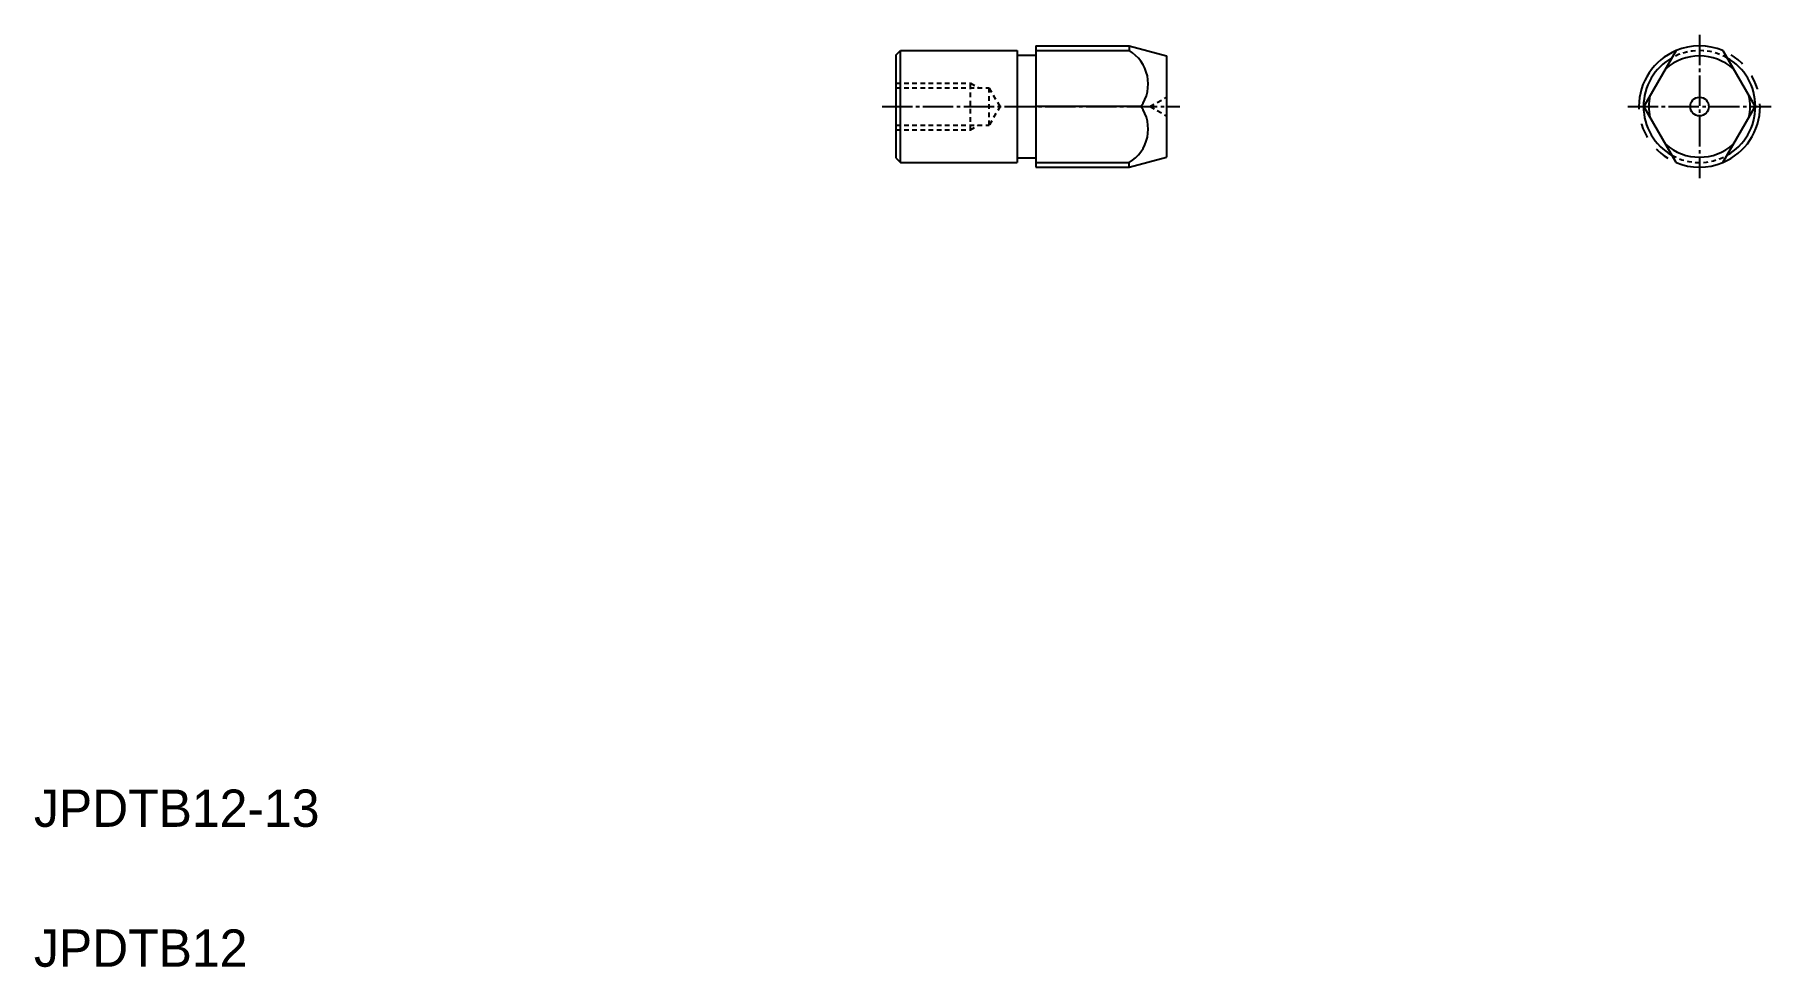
# Model space of a CAD drawing. Extents: x 10 to 196, y 10 to 110.
import ezdxf

# ---------------------------------------------------------------- set-up
doc = ezdxf.new("R2010")
doc.units = 0
doc.header["$LTSCALE"] = 0.25
for name, pattern in [('CENTER', [17.5, 13, -1.5, 1.5, -1.5]), ('DASHED', [3.5, 2, -1.5]), ('PHANTOM', [63.5, 31.75, -6.35, 6.35, -6.35, 6.35, -6.35])]:
    doc.linetypes.add(name, pattern=pattern)
doc.layers.get('0').update_dxf_attribs({"linetype": 'CONTINUOUS'})
doc.layers.add('CENTER', color=1, linetype='CENTER')
doc.styles.get("Standard").update_dxf_attribs({"font": 'txt', "height": 3.2})

msp = doc.modelspace()

# ---------------------------------------------------------------- linework, layer by layer
at = {"linetype": 'CONTINUOUS'}
for p, q in [((102.44, 107.74), (102.94, 108.24)), ((102.94, 96.24), (102.94, 108.24)), ((102.94, 108.24), (115.44, 108.24)), ((115.44, 108.24), (115.44, 96.24)), ((117.44, 108.74), (117.44, 95.74)), ((117.44, 108.74), (127.44, 108.74)), ((127.44, 108.74), (131.44, 107.67)), ((186.11, 108.24), (182.65, 102.24)), ((191.11, 108.24), (194.58, 102.24)), ((102.44, 107.74), (102.44, 96.74)), ((115.44, 107.74), (117.44, 107.74)), ((131.44, 107.67), (131.44, 96.82)), ((186.11, 96.24), (182.65, 102.24)), ((191.11, 96.24), (194.58, 102.24)), ((102.44, 96.74), (102.94, 96.24)), ((102.94, 96.24), (115.44, 96.24)), ((115.44, 96.74), (117.44, 96.74)), ((117.44, 95.74), (127.44, 95.74)), ((127.44, 95.74), (131.44, 96.82))]:
    msp.add_line(p, q, dxfattribs=at)
at = {"color": 7, "linetype": 'CONTINUOUS'}
for p, q in [((117.44, 108.24), (127.44, 108.24)), ((128.72, 102.24), (117.44, 102.24)), ((117.44, 96.24), (127.44, 96.24))]:
    msp.add_line(p, q, dxfattribs=at)
for p, q in [((127.44, 108.74), (127.44, 108.24)), ((131.44, 104.96), (131.44, 104.96)), ((131.44, 102.24), (131.44, 102.24)), ((127.44, 95.74), (127.44, 96.24))]:
    msp.add_line(p, q)
at = {"color": 3, "linetype": 'DASHED'}
for p, q in [((102.44, 104.74), (110.44, 104.74)), ((110.44, 99.74), (110.44, 104.74)), ((110.44, 104.74), (111.31, 104.24)), ((102.44, 104.24), (112.44, 104.24)), ((112.44, 100.24), (112.44, 104.24)), ((113.6, 102.24), (112.44, 104.24)), ((129.71, 102.24), (131.44, 103.24)), ((113.6, 102.24), (112.44, 100.24)), ((129.71, 102.24), (131.44, 101.24)), ((102.44, 100.24), (112.44, 100.24)), ((102.44, 99.74), (110.44, 99.74)), ((110.44, 99.74), (111.31, 100.24))]:
    msp.add_line(p, q, dxfattribs=at)
at = {"linetype": 'CONTINUOUS'}
msp.add_circle((188.61, 102.24), 1, dxfattribs=at)
for centre, radius, start, end in [((125.32, 104.66), 4.17, 324.6086, 59.3336), ((188.61, 102.24), 5.43, 47.9132, 132.0868), ((188.61, 102.24), 5.43, 167.9132, 192.0868), ((188.61, 102.24), 5.43, 347.9132, 12.0868), ((125.32, 99.83), 4.17, 300.6664, 35.3914), ((188.61, 102.24), 5.43, 227.9132, 312.0868)]:
    msp.add_arc(centre, radius, start, end)
at = {"color": 3, "linetype": 'PHANTOM'}
for start, end in [(112.6199, 247.3801), (292.6199, 67.3801)]:
    msp.add_arc((188.61, 102.24), 6.5, start, end, dxfattribs=at)
at = {"color": 3, "linetype": 'DASHED'}
for start, end in [(60.5885, 119.4115), (240.5885, 299.4115)]:
    msp.add_arc((188.61, 102.24), 6, start, end, dxfattribs=at)
at = {"linetype": 'CONTINUOUS'}
for radius, start, end in [(6.5, 67.3801, 112.6199), (6, 119.4115, 240.5885), (6, 299.4115, 60.5885), (6.5, 247.3801, 292.6199)]:
    msp.add_arc((188.61, 102.24), radius, start, end, dxfattribs=at)
at = {"layer": 'CENTER', "color": 1, "linetype": 'CENTER'}
for p, q in [((188.61, 109.94), (188.61, 94.55)), ((100.96, 102.24), (132.88, 102.24)), ((180.92, 102.24), (196.31, 102.24))]:
    msp.add_line(p, q, dxfattribs=at)

# ---------------------------------------------------------------- texts
for s, p in [('JPDTB12-13', (10, 25)), ('JPDTB12', (10, 10))]:
    msp.add_text(s, height=4).set_placement(p)

doc.saveas('drawing.dxf')
